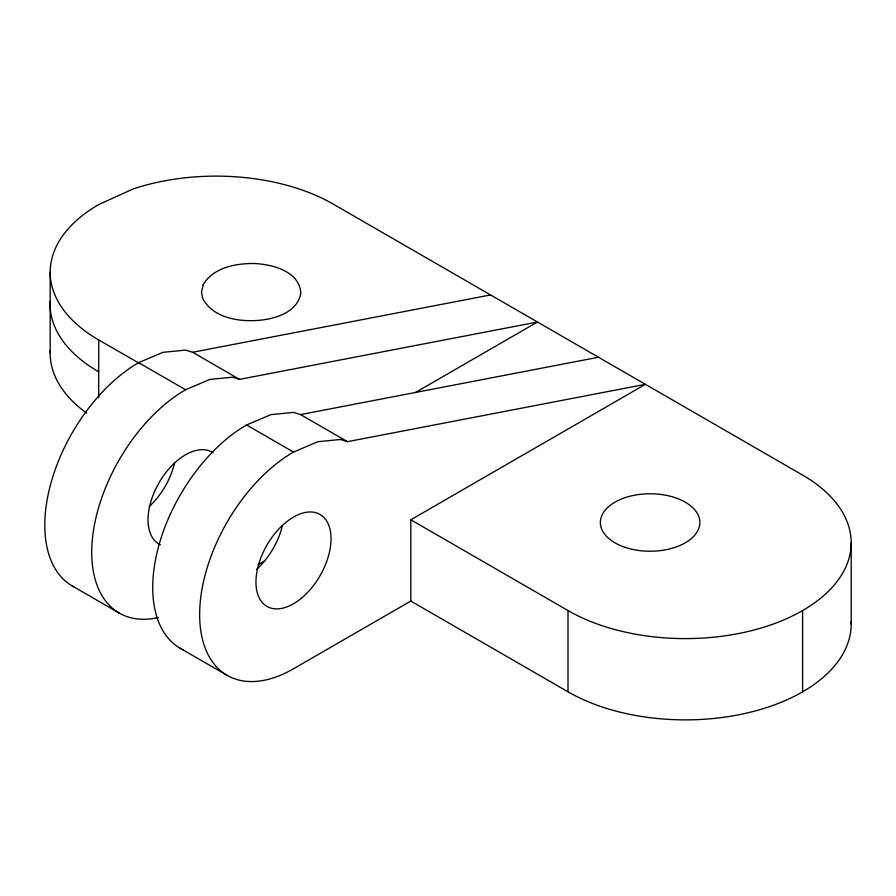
<?xml version="1.0" encoding="UTF-8"?>
<svg xmlns="http://www.w3.org/2000/svg" width="896" height="896" viewBox="0 0 896 896"><rect width="100%" height="100%" fill="white"/><g stroke="black" fill="none" stroke-linecap="round" stroke-linejoin="round"><path stroke-width="1.34" d="M50.176 272.261L50.176 353.181M98.694 397.701L98.762 339.987A165.894 95.782 0 0 1 98.762 204.534L133.123 188.955A165.894 95.782 0 0 1 333.379 204.187L802.614 475.093A165.894 95.782 0 0 1 802.614 610.546L802.614 691.813M415.352 392.549L537.488 322.022L239.557 379.366L232.49 377.182L209.854 379.422L185.573 389.749A132.72 76.63 -60 0 0 92.725 535.931A132.72 76.63 -60 0 0 158.525 617.501M258.126 564.592L265.384 560.403M410.805 601.059L410.805 519.792L645.411 384.339L347.48 441.672L340.413 439.488L317.778 441.728L293.496 452.066A132.72 76.63 -60 0 0 199.651 614.611A132.72 76.63 -60 0 0 293.496 668.786L410.805 601.059L567.997 691.813A165.894 95.782 0 0 0 750.882 712.074A165.894 95.782 0 0 0 851.133 621.477M74.626 587.227A132.72 76.63 -60 0 1 51.33 481.712A132.72 76.63 -60 0 1 138.645 362.656L162.938 352.33L185.573 350.09L192.64 352.274L239.557 379.366M183.758 650.115A132.72 76.63 -60 0 1 158.962 545.07A132.72 76.63 -60 0 1 246.568 424.973L270.861 414.635L293.496 412.395L300.563 414.579L347.48 441.672M192.64 352.274L490.571 294.941M300.563 414.579L598.494 357.246M98.762 339.987L139.877 363.63M138.645 362.656L185.573 389.749M246.568 424.973L293.496 452.066M410.805 519.792L567.997 610.546A165.894 95.782 0 0 0 802.614 610.546M72.285 585.962L119.213 613.054M180.208 648.278L227.136 675.36M851.2 542.819L851.2 624.086M567.997 610.546L567.997 691.813M282.341 525.84A53.088 30.654 -60 0 1 256.491 569.419M160.418 544.813A53.088 30.654 -60 0 1 158.838 483.123A53.088 30.654 -60 0 1 213.069 452.738M174.686 462.358A53.088 30.654 -60 0 1 149.251 506.486M86.699 413.146A165.894 95.782 0 0 1 50.232 350.56M98.627 371.762A165.894 95.782 0 0 1 50.098 301.426M203.19 284.693L201.488 292.13L202.541 298.099C212.162 317.117 236.846 321.675 256.368 320.51C273.75 319.614 297.763 312.749 300.843 292.947C299.309 271.152 272.35 264.342 254.083 263.48C235.592 263.357 213.326 267.557 203.19 284.693M625.05 547.322A49.773 28.739 0 0 0 699.877 522.614A49.773 28.739 0 0 0 625.408 497.56A49.773 28.739 0 0 0 625.05 547.322M301.515 598.147A53.088 30.654 -60 0 0 321.238 515.211A53.088 30.654 -60 0 0 257.723 567.918A53.088 30.654 -60 0 0 301.515 598.147"/></g></svg>
